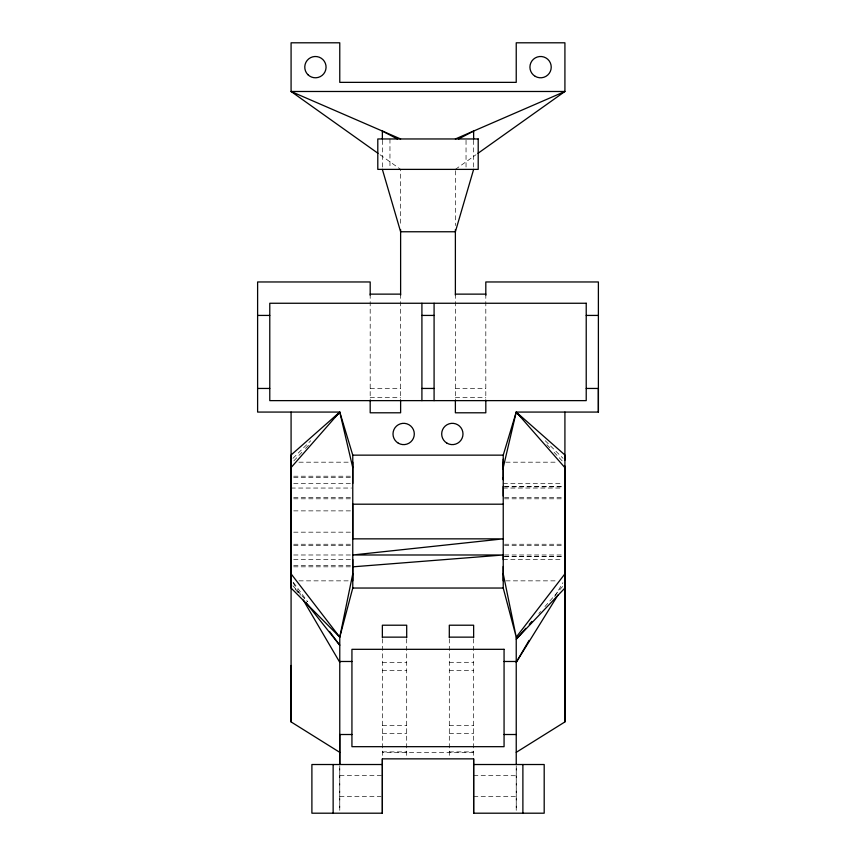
<?xml version="1.0" encoding="UTF-8"?>
<svg xmlns="http://www.w3.org/2000/svg" width="856" height="856" viewBox="0 0 856 856"><rect width="100%" height="100%" fill="white"/><g stroke="black" fill="none" stroke-linecap="round" stroke-linejoin="round"><path stroke-width="0.64" stroke-dasharray="4.28 3.21" d="M339.768 765.831L339.768 810.568L339.768 765.574M473.635 752.338L382.365 752.392M516.243 765.831L516.232 810.568L516.232 765.574M554.774 596.568L562.895 582.722M538.841 613.506L540.575 611.526M544.93 606.583L563.184 585.814M293.79 460.913L301.9 452.289M305.506 448.458L309.112 444.628M292.955 458.324L310.739 440.744M455.381 169.381L475.99 154.733M370.188 388.453L400.619 388.453M455.381 388.453L485.812 388.453M370.188 397.58L400.619 397.58M455.381 397.58L485.812 397.58M298.958 462.187L350.147 462.187M505.853 462.187L557.042 462.187M293.704 476.214L352.768 476.214M293.704 477.509L352.768 477.509M293.704 483.49L352.768 483.49M503.232 483.49L562.296 483.49M504.537 486.454L562.296 486.454M504.537 486.829L562.296 486.829M291.083 488.048L351.463 488.048M503.232 488.048L562.296 488.048M293.704 497.518L352.768 497.518M504.537 497.518L562.296 497.518M293.704 498.802L352.768 498.802M504.537 498.802L562.296 498.802M293.704 510.872L352.768 510.872M293.704 532.175L352.768 532.175M293.704 544.245L352.768 544.245M504.537 544.245L564.917 544.245M293.704 545.529L352.768 545.529M504.537 545.529L564.917 545.529M293.704 554.988L351.463 554.988M504.537 554.988L562.296 554.988M504.537 556.325L562.296 556.325M504.537 556.593L562.296 556.593M293.704 559.557L351.463 559.557M503.232 559.557L562.296 559.557M293.704 565.538L352.768 565.538M293.704 566.822L352.768 566.822M298.958 580.85L352.768 580.85M505.853 580.85L557.042 580.85M382.365 662.319L406.696 662.319M449.304 662.309L473.635 662.309M382.365 670.409L406.696 670.409M449.304 670.409L473.635 670.409M382.365 725.578L406.696 725.578M449.304 725.578L473.635 725.578M382.365 733.656L406.696 733.656M449.304 733.656L473.635 733.656M382.365 751.9L406.696 751.9M449.304 751.9L473.635 751.9M339.768 775.365L382.365 775.365M473.635 775.375L516.232 775.739M339.768 796.668L381.027 796.668M473.635 796.668L516.232 796.305M380.01 154.733L400.619 169.381L400.619 225.556M545.261 440.744L563.045 458.324M546.888 444.628L550.494 448.458M554.1 452.289L562.21 460.913M292.88 585.814L301.002 594.695M301.9 595.68L307.304 601.608M295.202 589.046L300.156 595.295M293.437 582.455L307.572 601.629M293.105 582.722L300.542 595.412M485.812 294.132L485.812 399.613M473.635 140.277L473.635 169.381M473.635 638.737L473.635 758.855M466.039 140.277L466.039 168.065M455.381 170.708L455.381 225.556M455.381 294.132L455.381 400.629M449.304 638.737L449.304 756.779M406.696 638.737L406.696 756.779M400.619 294.132L400.619 400.629M389.962 138.961L389.962 168.065M382.365 140.277L382.365 168.086M382.365 638.737L382.365 757.635M370.188 294.132L370.188 400.629"/><path stroke-width="1.28" d="M291.083 721.918L291.083 412.068M333.145 813.2L333.145 764.515M339.768 764.515L339.768 734.512L351.934 734.512M352.768 580.85L352.768 559.557M352.768 483.49L352.768 462.187M382.365 764.515L311.894 764.515L311.894 813.2L382.365 813.2L382.365 758.855L473.635 758.855L473.635 813.2L544.191 813.2L544.191 764.515L473.646 764.515M503.232 580.85L503.232 566.512M503.232 559.557L503.232 556.325M503.232 496.084L503.232 486.454M503.232 479.028L503.232 466.445M503.232 466.06L503.232 462.187M522.888 813.2L522.888 764.515M516.232 752.338L564.917 721.918L564.917 412.068M503.232 469.195L503.232 455.146L516.232 412.068L598.387 412.068L598.387 388.453L586.221 388.453M503.232 479.777L503.232 459.201M339.768 764.248L339.768 637.142L352.768 573.852M503.253 467.536L516.232 412.068L564.917 455.007L564.917 460.175M352.768 467.654L339.768 412.068L291.083 455.007L291.083 588.04L339.768 637.142L352.768 588.04L352.768 455.146L339.768 412.068L257.613 412.068L257.613 281.966L370.188 281.966L370.188 295.309M473.635 169.381L455.381 231.762L400.619 231.762L382.365 169.381M529.083 640.406L516.232 662.319L557.962 595.048M564.917 573.852L516.232 637.142L516.243 764.515M525.798 628.336L516.232 639.218L564.917 588.04M529.275 624.388L531.886 621.413M335.252 416.861L339.768 412.068L291.104 467.536L291.083 459.201M477.99 153.31L564.917 91.485L564.917 42.8L516.232 42.8L516.232 82.358L339.768 82.358L339.768 42.8L291.083 42.8L291.083 91.485L378.01 153.31M458.591 138.961L473.635 131.043L473.635 139.047M455.381 138.961L564.917 91.485L291.083 91.485L400.619 138.961M352.768 566.832L503.232 554.988L352.768 554.988L503.232 538.852L352.768 538.852L352.768 504.195L503.232 504.195M370.188 294.132L400.619 294.132M455.381 294.132L485.812 294.132M257.613 315.425L269.779 315.425M421.912 315.425L434.088 315.425M586.221 315.425L598.387 315.425M257.613 388.453L269.779 388.453M421.912 388.453L434.088 388.453M352.768 455.146L503.232 455.146M352.768 588.04L503.232 588.04L516.232 637.142L503.232 573.852M382.365 637.142L406.696 637.142M449.304 637.142L473.635 637.142M339.768 661.485L351.934 661.485M504.066 661.485L516.232 661.485M504.066 734.512L516.232 734.512M397.409 138.961L382.365 131.043L382.365 139.047M339.768 752.349L291.083 721.918L291.083 665.465M520.748 416.861L516.232 412.068L564.917 467.654M305.934 602.592L339.768 645.296L329.56 631.45M291.083 573.852L339.768 637.142M303.249 600.035L339.768 662.33M598.387 412.068L598.387 281.966L485.812 281.966L485.812 295.309M564.917 466.06L564.917 721.918M503.232 477.648L503.232 588.04M485.812 400.629L485.812 412.795L455.381 412.795L455.381 400.629M473.635 637.41L473.635 625.212L449.304 625.212L449.304 637.41M473.635 758.951L473.635 813.2M455.381 229.569L455.381 295.106M434.088 303.259L434.088 400.629M421.912 303.259L421.912 400.629M406.696 637.41L406.696 625.212L382.365 625.212L382.365 637.41M400.619 229.569L400.619 295.106M400.619 400.629L400.619 412.795L370.188 412.795L370.188 400.629M382.365 758.962L382.365 813.2M478.204 138.961L377.796 138.961L377.796 169.381L478.204 169.381L478.204 138.961M586.221 303.259L269.779 303.259L269.779 400.629L586.221 400.629L586.221 303.259M504.066 649.319L351.934 649.319L351.934 746.678L504.066 746.678L504.066 649.319M398.329 443.194A10.646 10.646 0 0 0 414.304 433.971A10.646 10.646 0 0 0 398.329 424.747A10.646 10.646 0 0 0 398.329 443.194M447.014 443.194A10.646 10.646 0 0 0 462.989 433.971A10.646 10.646 0 0 0 447.014 424.747A10.646 10.646 0 0 0 447.014 443.194M535.257 76.366A10.646 10.646 0 0 0 551.232 67.142A10.646 10.646 0 0 0 535.257 57.919A10.646 10.646 0 0 0 535.257 76.366M307.893 74.675A10.646 10.646 0 0 0 325.708 69.892A10.646 10.646 0 0 0 312.665 56.86A10.646 10.646 0 0 0 307.893 74.675"/></g></svg>
